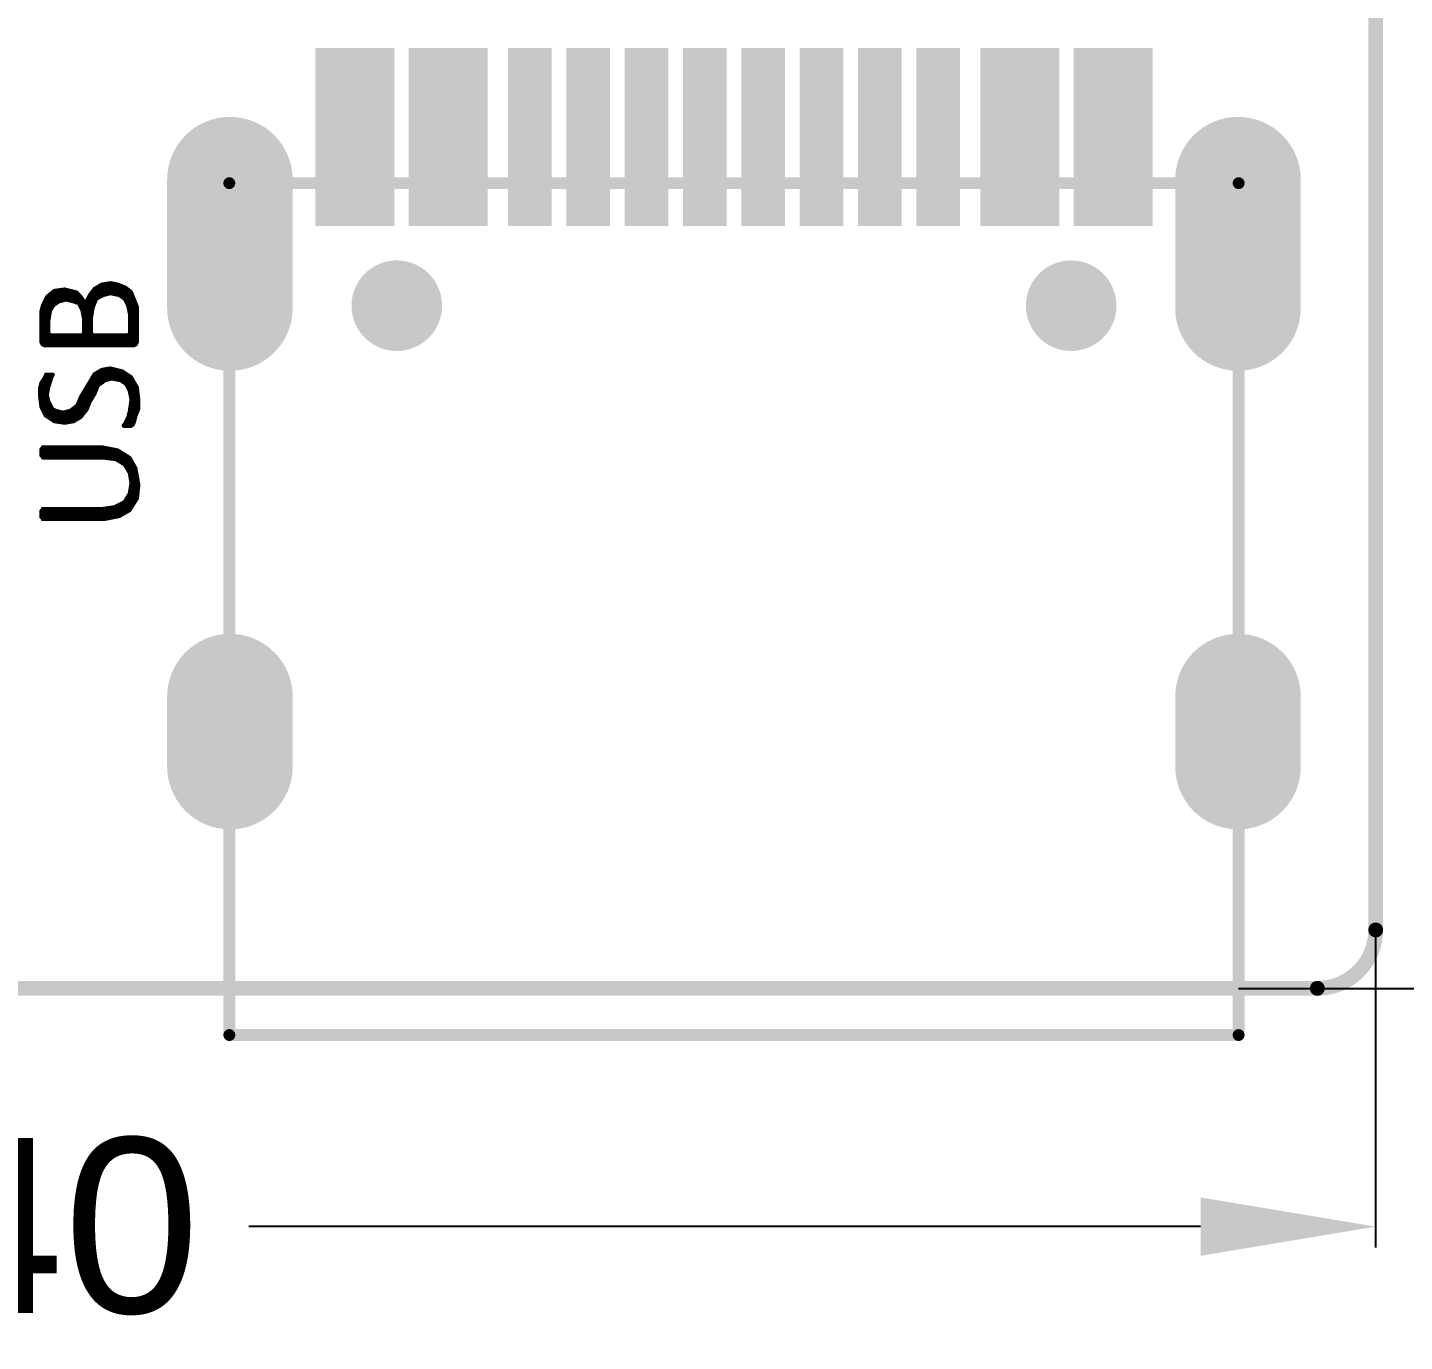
# Model space of a CAD drawing. Extents: x 18.8 to 58.3, y 22.4 to 94.7.
# Drawn here: x 39.25 to 51.05, y 22.37 to 33.63 of the extents above; entities that cross this region are included whole.
import ezdxf

# ---------------------------------------------------------------- set-up
doc = ezdxf.new("R2010")
doc.units = 0
doc.header["$MEASUREMENT"] = 0
doc.layers.get('0').update_dxf_attribs({"linetype": 'CONTINUOUS'})
doc.layers.get('Defpoints').update_dxf_attribs({"linetype": 'CONTINUOUS'})
doc.layers.add('SILKTOP_PHO', color=251, linetype='CONTINUOUS')
doc.layers.add('SOLDERTOP_PHO', color=7, linetype='CONTINUOUS')
doc.styles.get("Standard").update_dxf_attribs({"font": 'arial.ttf'})
doc.dimstyles.get("Standard").update_dxf_attribs({"dimtxt": 1.5, "dimasz": 1.5, "dimexe": 0.18, "dimexo": 0, "dimgap": 0.5, "dimtad": 0, "dimtih": 1, "dimtoh": 1, "dimzin": 0, "dimdsep": 46, "dimtxsty": 'Standard', "dimcen": 0.09, "dimadec": 0, "dimazin": 0, "dimtfac": 1, "dimtofl": 0, "dimtmove": 2, "dimatfit": 3, "dimfxl": 1, "dimtolj": 1, "dimtzin": 0, "dimarcsym": 0})

# ---------------------------------------------------------------- blocks, each defined once
blk = doc.blocks.new('ROUND_1')
at = {"const_width": 0.0127}
blk.add_lwpolyline([(-0.00635, 0, 1), (0.00635, 0, 1)], format="xyb", close=True, dxfattribs=at)
blk = doc.blocks.new('ROUND_32')
at = {"const_width": 0.0635}
blk.add_lwpolyline([(-0.03175, 0, 1), (0.03175, 0, 1)], format="xyb", close=True, dxfattribs=at)
blk = doc.blocks.new('ROUND_33')
at = {"const_width": 0.0508}
blk.add_lwpolyline([(-0.0254, 0, 1), (0.0254, 0, 1)], format="xyb", close=True, dxfattribs=at)
blk = doc.blocks.new('RECTANGLE_262')
blk.add_solid([(0.188086, 0.763142), (0.188086, -0.763142), (-0.188086, 0.763142), (-0.188086, -0.763142)])
blk = doc.blocks.new('OBLONG_263')
at = {"const_width": 1.076196}
blk.add_lwpolyline([(0, 0.299974), (0, -0.299974)], dxfattribs=at)
at = {"const_width": 0.538098}
for points in [[(-0.269048, 0.299974, 1), (0.269048, 0.299974, 1)], [(-0.269048, -0.299974, 1), (0.269048, -0.299974, 1)]]:
    blk.add_lwpolyline(points, format="xyb", close=True, dxfattribs=at)
blk = doc.blocks.new('OBLONG_264')
at = {"const_width": 1.076196}
blk.add_lwpolyline([(0, 0.550038), (0, -0.550038)], dxfattribs=at)
at = {"const_width": 0.538098}
for points in [[(-0.269048, 0.550038, 1), (0.269048, 0.550038, 1)], [(-0.269048, -0.550038, 1), (0.269048, -0.550038, 1)]]:
    blk.add_lwpolyline(points, format="xyb", close=True, dxfattribs=at)
blk = doc.blocks.new('ROUND_265')
at = {"const_width": 0.388112}
blk.add_lwpolyline([(-0.194056, 0, 1), (0.194056, 0, 1)], format="xyb", close=True, dxfattribs=at)
blk = doc.blocks.new('*D68')
at = {"color": 0, "linetype": 'Continuous', "lineweight": -2}
for p, q in [((25.401, 25.868), (25.401, 23.178)), ((50.799, 25.868), (50.799, 23.178)), ((26.901, 23.358), (35.059, 23.358)), ((49.299, 23.358), (41.141, 23.358))]:
    blk.add_line(p, q, dxfattribs=at)
at = {"color": 0, "linetype": 'Continuous'}
for points in [[(26.901, 23.608), (26.901, 23.108), (25.401, 23.358)], [(49.299, 23.608), (49.299, 23.108), (50.799, 23.358)]]:
    blk.add_solid(points, dxfattribs=at)
at = {"layer": 'Defpoints', "color": 0, "linetype": 'Continuous'}
for p in [(25.401, 25.868), (50.799, 25.868), (50.799, 23.358)]:
    blk.add_point(p, dxfattribs=at)
at = {"color": 0, "linetype": 'Continuous', "insert": (38.1, 23.358), "char_height": 1.5, "attachment_point": 5}
blk.add_mtext('\\A1;25.40', dxfattribs=at)
blk = doc.blocks.new('*D69')
at = {"color": 0, "linetype": 'Continuous', "lineweight": -2}
for p, q in [((49.549, 39.325), (54.589, 39.325)), ((54.409, 37.825), (54.409, 33.629)), ((54.409, 26.9), (54.409, 31.096)), ((49.625, 25.4), (54.589, 25.4))]:
    blk.add_line(p, q, dxfattribs=at)
at = {"color": 0, "linetype": 'Continuous'}
for points in [[(54.159, 37.825), (54.659, 37.825), (54.409, 39.325)], [(54.159, 26.9), (54.659, 26.9), (54.409, 25.4)]]:
    blk.add_solid(points, dxfattribs=at)
at = {"layer": 'Defpoints', "color": 0, "linetype": 'Continuous'}
for p in [(49.549, 39.325), (49.625, 25.4), (54.409, 25.4)]:
    blk.add_point(p, dxfattribs=at)
at = {"color": 0, "linetype": 'Continuous', "insert": (54.409, 32.363), "char_height": 1.5, "attachment_point": 5}
blk.add_mtext('\\A1;13.925', dxfattribs=at)

msp = doc.modelspace()

# ---------------------------------------------------------------- linework, layer by layer
at = {"layer": 'SILKTOP_PHO'}
for points, const_width in [([(50.8, 25.900126), (50.8, 78.49997)], 0.127), ([(49.624996, 32.29991), (40.975026, 32.29991)], 0.1016), ([(40.975026, 32.29991), (40.975026, 24.99995)], 0.1016), ([(49.624996, 24.99995), (49.624996, 32.29991)], 0.1016), ([(39.474394, 31.380938), (39.411656, 31.3309)], 0.0254), ([(39.4716, 31.250382), (39.4716, 31.378652)], 0.0254), ([(39.563294, 31.393638), (39.474394, 31.380938)], 0.0254), ([(39.497, 31.268924), (39.497, 31.38424)], 0.0254), ([(39.5224, 31.284164), (39.5224, 31.387796)], 0.0254), ([(39.5478, 31.290514), (39.5478, 31.391352)], 0.0254), ([(39.665656, 31.367984), (39.563294, 31.393638)], 0.0254), ([(39.5732, 31.296864), (39.5732, 31.391098)], 0.0254), ([(39.5986, 31.292546), (39.5986, 31.384748)], 0.0254), ([(39.624, 31.286196), (39.624, 31.378398)], 0.0254), ([(39.816278, 31.39694), (39.777924, 31.345886)], 0.0254), ([(39.8018, 31.192216), (39.8018, 31.37789)], 0.0254), ([(39.879778, 31.43504), (39.816278, 31.39694)], 0.0254), ([(39.8272, 31.2801), (39.8272, 31.403544)], 0.0254), ([(39.8526, 31.314898), (39.8526, 31.418784)], 0.0254), ([(39.878, 31.327598), (39.878, 31.434024)], 0.0254), ([(39.956232, 31.44774), (39.879778, 31.43504)], 0.0254), ([(39.9034, 31.338774), (39.9034, 31.439104)], 0.0254), ([(39.9288, 31.345124), (39.9288, 31.443168)], 0.0254), ([(39.9542, 31.351474), (39.9542, 31.447486)], 0.0254), ([(40.020494, 31.43504), (39.956232, 31.44774)], 0.0254), ([(39.9796, 31.347156), (39.9796, 31.443168)], 0.0254), ([(40.005, 31.342076), (40.005, 31.438088)], 0.0254), ([(40.085518, 31.408878), (40.020494, 31.43504)], 0.0254), ([(40.0304, 31.336488), (40.0304, 31.430976)], 0.0254), ([(40.0558, 31.31947), (40.0558, 31.420816)], 0.0254), ([(40.0812, 31.293816), (40.0812, 31.410656)], 0.0254), ([(40.135302, 31.37154), (40.085518, 31.408878)], 0.0254), ([(40.1066, 31.234634), (40.1066, 31.39313)], 0.0254), ([(39.411656, 31.3309), (39.373048, 31.25343)], 0.0254), ([(39.3954, 30.904942), (39.3954, 31.298134)], 0.0254), ([(39.4208, 30.904942), (39.4208, 31.338012)], 0.0254), ([(39.4462, 31.212282), (39.4462, 31.358332)], 0.0254), ([(39.475664, 31.2547), (39.516304, 31.281878)], 0.0254), ([(39.516304, 31.281878), (39.520368, 31.283656)], 0.0254), ([(39.520368, 31.283656), (39.57447, 31.297118)], 0.0254), ([(39.57447, 31.297118), (39.580566, 31.297118)], 0.0254), ([(39.580566, 31.297118), (39.634668, 31.283656)], 0.0254), ([(39.634668, 31.283656), (39.635684, 31.283402)], 0.0254), ([(39.635684, 31.283402), (39.676324, 31.269686)], 0.0254), ([(39.6494, 31.27883), (39.6494, 31.372048)], 0.0254), ([(39.702994, 31.3309), (39.665656, 31.367984)], 0.0254), ([(39.6748, 31.270194), (39.6748, 31.359094)], 0.0254), ([(39.676324, 31.269686), (39.68369, 31.263336)], 0.0254), ([(39.68369, 31.263336), (39.710614, 31.209234)], 0.0254), ([(39.7002, 31.230316), (39.7002, 31.333694)], 0.0254), ([(39.72941, 31.291276), (39.702994, 31.3309)], 0.0254), ([(39.7256, 30.904942), (39.7256, 31.296864)], 0.0254), ([(39.751254, 31.2928), (39.72941, 31.291276)], 0.0254), ([(39.751, 30.904942), (39.751, 31.292292)], 0.0254), ([(39.777924, 31.345886), (39.751254, 31.2928)], 0.0254), ([(39.7764, 30.904942), (39.7764, 31.343092)], 0.0254), ([(39.809166, 31.235396), (39.836344, 31.30296)], 0.0254), ([(39.836344, 31.30296), (39.84244, 31.309818)], 0.0254), ([(39.84244, 31.309818), (39.896542, 31.336742)], 0.0254), ([(39.896542, 31.336742), (39.899082, 31.337758)], 0.0254), ([(39.899082, 31.337758), (39.953438, 31.35122)], 0.0254), ([(39.953438, 31.35122), (39.959026, 31.351474)], 0.0254), ([(39.959026, 31.351474), (40.02659, 31.337758)], 0.0254), ([(40.02659, 31.337758), (40.031162, 31.33598)], 0.0254), ([(40.031162, 31.33598), (40.071802, 31.308802)], 0.0254), ([(40.071802, 31.308802), (40.07612, 31.303976)], 0.0254), ([(40.07612, 31.303976), (40.103044, 31.249874)], 0.0254), ([(40.132, 30.904942), (40.132, 31.37408)], 0.0254), ([(40.187372, 31.241746), (40.135302, 31.37154)], 0.0254), ([(40.1574, 30.90545), (40.1574, 31.316422)], 0.0254), ([(39.373048, 31.25343), (39.360094, 31.202122)], 0.0254), ([(39.360094, 31.202122), (39.360094, 30.93593)], 0.0254), ([(39.37, 30.916118), (39.37, 31.241492)], 0.0254), ([(39.42969, 31.124398), (39.443152, 31.205678)], 0.0254), ([(39.443152, 31.205678), (39.445184, 31.210758)], 0.0254), ([(39.445184, 31.210758), (39.472108, 31.251144)], 0.0254), ([(39.472108, 31.251144), (39.475664, 31.2547)], 0.0254), ([(39.710614, 31.209234), (39.71163, 31.206186)], 0.0254), ([(39.71163, 31.206186), (39.725346, 31.138368)], 0.0254), ([(39.794942, 31.151576), (39.808658, 31.232856)], 0.0254), ([(39.794942, 31.149544), (39.794942, 31.151576)], 0.0254), ([(39.794942, 31.014162), (39.794942, 31.149544)], 0.0254), ([(39.808658, 31.232856), (39.809166, 31.235396)], 0.0254), ([(40.103044, 31.249874), (40.104314, 31.246826)], 0.0254), ([(40.104314, 31.246826), (40.117776, 31.179008)], 0.0254), ([(40.117776, 31.179008), (40.11803, 31.176468)], 0.0254), ([(40.11803, 31.176468), (40.11803, 31.014162)], 0.0254), ([(40.1828, 30.92704), (40.1828, 31.252922)], 0.0254), ([(40.187372, 30.93593), (40.187372, 31.241746)], 0.0254), ([(39.429436, 31.122366), (39.42969, 31.124398)], 0.0254), ([(39.429436, 31.014162), (39.429436, 31.122366)], 0.0254), ([(39.725346, 31.138368), (39.7256, 31.136082)], 0.0254), ([(39.7256, 31.136082), (39.7256, 31.014162)], 0.0254), ([(39.360094, 30.93593), (39.370508, 30.915356)], 0.0254), ([(39.370508, 30.915356), (39.391082, 30.904942)], 0.0254), ([(39.442136, 31.001462), (39.429436, 31.014162)], 0.0254), ([(39.7129, 31.001462), (39.442136, 31.001462)], 0.0254), ([(39.4462, 30.904942), (39.4462, 31.001462)], 0.0254), ([(39.4716, 30.904942), (39.4716, 31.001462)], 0.0254), ([(39.497, 30.904942), (39.497, 31.001462)], 0.0254), ([(39.5224, 30.904942), (39.5224, 31.001462)], 0.0254), ([(39.5478, 30.904942), (39.5478, 31.001462)], 0.0254), ([(39.5732, 30.904942), (39.5732, 31.001462)], 0.0254), ([(39.5986, 30.904942), (39.5986, 31.001462)], 0.0254), ([(39.624, 30.904942), (39.624, 31.001462)], 0.0254), ([(39.6494, 30.904942), (39.6494, 31.001462)], 0.0254), ([(39.6748, 30.904942), (39.6748, 31.001462)], 0.0254), ([(39.7002, 30.904942), (39.7002, 31.001462)], 0.0254), ([(39.7256, 31.014162), (39.7129, 31.001462)], 0.0254), ([(39.807642, 31.001462), (39.794942, 31.014162)], 0.0254), ([(39.8018, 30.904942), (39.8018, 31.002732)], 0.0254), ([(40.10533, 31.001462), (39.807642, 31.001462)], 0.0254), ([(39.8272, 30.904942), (39.8272, 31.001462)], 0.0254), ([(39.8526, 30.904942), (39.8526, 31.001462)], 0.0254), ([(39.878, 30.904942), (39.878, 31.001462)], 0.0254), ([(39.9034, 30.904942), (39.9034, 31.001462)], 0.0254), ([(39.9288, 30.904942), (39.9288, 31.001462)], 0.0254), ([(39.9542, 30.904942), (39.9542, 31.001462)], 0.0254), ([(39.9796, 30.904942), (39.9796, 31.001462)], 0.0254), ([(40.005, 30.904942), (40.005, 31.001462)], 0.0254), ([(40.0304, 30.904942), (40.0304, 31.001462)], 0.0254), ([(40.0558, 30.904942), (40.0558, 31.001462)], 0.0254), ([(40.0812, 30.904942), (40.0812, 31.001462)], 0.0254), ([(40.11803, 31.014162), (40.10533, 31.001462)], 0.0254), ([(40.1066, 30.904942), (40.1066, 31.001462)], 0.0254), ([(40.156384, 30.904942), (40.176958, 30.915356)], 0.0254), ([(40.176958, 30.915356), (40.187372, 30.93593)], 0.0254), ([(39.391082, 30.904942), (40.156384, 30.904942)], 0.0254), ([(39.879778, 30.704282), (39.816786, 30.66669)], 0.0254), ([(39.8272, 30.502098), (39.8272, 30.672786)], 0.0254), ([(39.8526, 30.562804), (39.8526, 30.688026)], 0.0254), ([(39.878, 30.582108), (39.878, 30.703266)], 0.0254), ([(39.955978, 30.716982), (39.879778, 30.704282)], 0.0254), ([(39.9034, 30.601158), (39.9034, 30.708346)], 0.0254), ([(39.9288, 30.611064), (39.9288, 30.71241)], 0.0254), ([(39.9542, 30.617414), (39.9542, 30.716728)], 0.0254), ([(40.059356, 30.691074), (39.955978, 30.716982)], 0.0254), ([(39.9796, 30.619192), (39.9796, 30.71114)], 0.0254), ([(40.005, 30.614112), (40.005, 30.70479)], 0.0254), ([(40.0304, 30.609032), (40.0304, 30.69844)], 0.0254), ([(40.0558, 30.597856), (40.0558, 30.69209)], 0.0254), ([(40.136318, 30.639766), (40.059356, 30.691074)], 0.0254), ([(40.0812, 30.580838), (40.0812, 30.676596)], 0.0254), ([(39.359332, 30.589474), (39.346632, 30.538928)], 0.0254), ([(39.384986, 30.628082), (39.359332, 30.589474)], 0.0254), ([(39.37, 30.361382), (39.37, 30.605476)], 0.0254), ([(39.385748, 30.629606), (39.384986, 30.628082)], 0.0254), ([(39.399464, 30.65653), (39.385748, 30.629606)], 0.0254), ([(39.3954, 30.310582), (39.3954, 30.648656)], 0.0254), ([(39.400734, 30.662372), (39.399464, 30.65653)], 0.0254), ([(39.46398, 30.663134), (39.400734, 30.663134)], 0.0254), ([(39.400734, 30.663134), (39.400734, 30.662372)], 0.0254), ([(39.416228, 30.48889), (39.42969, 30.556454)], 0.0254), ([(39.4208, 30.512004), (39.4208, 30.663134)], 0.0254), ([(39.42969, 30.556454), (39.430198, 30.557978)], 0.0254), ([(39.430198, 30.557978), (39.457122, 30.639258)], 0.0254), ([(39.4462, 30.606238), (39.4462, 30.663134)], 0.0254), ([(39.457122, 30.639258), (39.457884, 30.641036)], 0.0254), ([(39.457884, 30.641036), (39.467282, 30.659832)], 0.0254), ([(39.467282, 30.659832), (39.46398, 30.663134)], 0.0254), ([(39.816786, 30.66669), (39.697152, 30.4673)], 0.0254), ([(39.751, 30.351476), (39.751, 30.556962)], 0.0254), ([(39.7764, 30.40888), (39.7764, 30.599126)], 0.0254), ([(39.8018, 30.456378), (39.8018, 30.641544)], 0.0254), ([(39.823136, 30.491938), (39.849806, 30.55874)], 0.0254), ([(39.849806, 30.55874), (39.854124, 30.564328)], 0.0254), ([(39.854124, 30.564328), (39.908226, 30.604714)], 0.0254), ([(39.908226, 30.604714), (39.912798, 30.607)], 0.0254), ([(39.912798, 30.607), (39.9669, 30.620462)], 0.0254), ([(39.9669, 30.620462), (39.972488, 30.620716)], 0.0254), ([(39.972488, 30.620716), (40.040052, 30.607)], 0.0254), ([(40.040052, 30.607), (40.044624, 30.605222)], 0.0254), ([(40.044624, 30.605222), (40.085264, 30.578044)], 0.0254), ([(40.085264, 30.578044), (40.089582, 30.573218)], 0.0254), ([(40.089582, 30.573218), (40.116506, 30.519116)], 0.0254), ([(40.1066, 30.539182), (40.1066, 30.659578)], 0.0254), ([(40.132, 30.216348), (40.132, 30.642814)], 0.0254), ([(40.187626, 30.550104), (40.136318, 30.639766)], 0.0254), ([(40.1574, 30.240224), (40.1574, 30.602936)], 0.0254), ([(40.1828, 30.322012), (40.1828, 30.558486)], 0.0254), ([(39.346632, 30.538928), (39.346632, 30.487112)], 0.0254), ([(39.346632, 30.487112), (39.35984, 30.381956)], 0.0254), ([(39.416228, 30.483302), (39.416228, 30.48889)], 0.0254), ([(39.429944, 30.4292), (39.416228, 30.483302)], 0.0254), ([(39.4208, 30.290262), (39.4208, 30.465268)], 0.0254), ([(39.697152, 30.4673), (39.670482, 30.400498)], 0.0254), ([(39.7002, 30.290516), (39.7002, 30.472126)], 0.0254), ([(39.7256, 30.319726), (39.7256, 30.514544)], 0.0254), ([(39.783004, 30.425136), (39.823136, 30.491938)], 0.0254), ([(40.116506, 30.519116), (40.117776, 30.516068)], 0.0254), ([(40.117776, 30.516068), (40.131238, 30.44825)], 0.0254), ([(40.131492, 30.443932), (40.117776, 30.34919)], 0.0254), ([(40.131238, 30.44825), (40.131492, 30.44571)], 0.0254), ([(40.131492, 30.44571), (40.131492, 30.443932)], 0.0254), ([(40.200834, 30.431486), (40.187626, 30.550104)], 0.0254), ([(39.35984, 30.381956), (39.39794, 30.305502)], 0.0254), ([(39.430706, 30.42666), (39.429944, 30.4292)], 0.0254), ([(39.457884, 30.372558), (39.430706, 30.42666)], 0.0254), ([(39.4462, 30.273498), (39.4462, 30.395672)], 0.0254), ([(39.463472, 30.366716), (39.457884, 30.372558)], 0.0254), ([(39.49065, 30.353254), (39.463472, 30.366716)], 0.0254), ([(39.4716, 30.25648), (39.4716, 30.362652)], 0.0254), ([(39.49319, 30.352238), (39.49065, 30.353254)], 0.0254), ([(39.547292, 30.338776), (39.49319, 30.352238)], 0.0254), ([(39.497, 30.251654), (39.497, 30.351222)], 0.0254), ([(39.5224, 30.248098), (39.5224, 30.344872)], 0.0254), ([(39.553388, 30.338776), (39.547292, 30.338776)], 0.0254), ([(39.5478, 30.244288), (39.5478, 30.338522)], 0.0254), ([(39.607744, 30.352238), (39.553388, 30.338776)], 0.0254), ([(39.5732, 30.24378), (39.5732, 30.343602)], 0.0254), ([(39.5986, 30.247844), (39.5986, 30.349952)], 0.0254), ([(39.612062, 30.354524), (39.607744, 30.352238)], 0.0254), ([(39.666418, 30.39491), (39.612062, 30.354524)], 0.0254), ([(39.624, 30.252162), (39.624, 30.363414)], 0.0254), ([(39.6494, 30.260036), (39.6494, 30.382464)], 0.0254), ([(39.670482, 30.400498), (39.666418, 30.39491)], 0.0254), ([(39.6748, 30.275276), (39.6748, 30.411166)], 0.0254), ([(39.704264, 30.293056), (39.755826, 30.357572)], 0.0254), ([(39.755826, 30.357572), (39.782242, 30.423358)], 0.0254), ([(39.782242, 30.423358), (39.783004, 30.425136)], 0.0254), ([(40.117522, 30.34792), (40.10406, 30.293818)], 0.0254), ([(40.117776, 30.34919), (40.117522, 30.34792)], 0.0254), ([(40.174672, 30.301692), (40.200834, 30.36697)], 0.0254), ([(40.200834, 30.36697), (40.200834, 30.431486)], 0.0254), ([(39.39794, 30.305502), (39.473886, 30.254956)], 0.0254), ([(39.473886, 30.254956), (39.563802, 30.242002)], 0.0254), ([(39.563802, 30.242002), (39.640764, 30.254956)], 0.0254), ([(39.640764, 30.254956), (39.704264, 30.293056)], 0.0254), ([(40.07358, 30.233874), (40.063928, 30.223968)], 0.0254), ([(40.063928, 30.223968), (40.063928, 30.22092)], 0.0254), ([(40.063928, 30.22092), (40.070024, 30.214824)], 0.0254), ([(40.070024, 30.214824), (40.12946, 30.214824)], 0.0254), ([(40.07612, 30.237176), (40.07358, 30.233874)], 0.0254), ([(40.103044, 30.291278), (40.07612, 30.237176)], 0.0254), ([(40.0812, 30.214824), (40.0812, 30.247336)], 0.0254), ([(40.10406, 30.293818), (40.103044, 30.291278)], 0.0254), ([(40.1066, 30.214824), (40.1066, 30.303978)], 0.0254), ([(40.12946, 30.214824), (40.150034, 30.225238)], 0.0254), ([(40.150034, 30.225238), (40.160956, 30.247336)], 0.0254), ([(40.160956, 30.247336), (40.174164, 30.299914)], 0.0254), ([(40.174164, 30.299914), (40.174672, 30.301692)], 0.0254), ([(39.37, 30.030928), (39.360094, 30.021022)], 0.0254), ([(39.360094, 30.021022), (39.360094, 29.963872)], 0.0254), ([(39.360094, 29.963872), (39.37, 29.953966)], 0.0254), ([(39.373556, 30.039818), (39.37, 30.030928)], 0.0254), ([(39.37, 29.953966), (39.37, 30.030928)], 0.0254), ([(39.887398, 30.04058), (39.373556, 30.04058)], 0.0254), ([(39.373556, 30.04058), (39.373556, 30.039818)], 0.0254), ([(39.3954, 29.944314), (39.3954, 30.04058)], 0.0254), ([(39.4208, 29.944314), (39.4208, 30.04058)], 0.0254), ([(39.4462, 29.944314), (39.4462, 30.04058)], 0.0254), ([(39.4716, 29.944314), (39.4716, 30.04058)], 0.0254), ([(39.497, 29.944314), (39.497, 30.04058)], 0.0254), ([(39.5224, 29.944314), (39.5224, 30.04058)], 0.0254), ([(39.5478, 29.944314), (39.5478, 30.04058)], 0.0254), ([(39.5732, 29.944314), (39.5732, 30.04058)], 0.0254), ([(39.5986, 29.944314), (39.5986, 30.04058)], 0.0254), ([(39.624, 29.944314), (39.624, 30.04058)], 0.0254), ([(39.6494, 29.944314), (39.6494, 30.04058)], 0.0254), ([(39.6748, 29.944314), (39.6748, 30.04058)], 0.0254), ([(39.7002, 29.944314), (39.7002, 30.04058)], 0.0254), ([(39.7256, 29.944314), (39.7256, 30.04058)], 0.0254), ([(39.751, 29.944314), (39.751, 30.04058)], 0.0254), ([(39.7764, 29.944314), (39.7764, 30.04058)], 0.0254), ([(39.8018, 29.944314), (39.8018, 30.04058)], 0.0254), ([(39.8272, 29.944314), (39.8272, 30.04058)], 0.0254), ([(39.8526, 29.944314), (39.8526, 30.04058)], 0.0254), ([(39.878, 29.944314), (39.878, 30.04058)], 0.0254), ([(40.019224, 30.014164), (39.887398, 30.04058)], 0.0254), ([(39.9034, 29.942536), (39.9034, 30.037532)], 0.0254), ([(39.9288, 29.939234), (39.9288, 30.032452)], 0.0254), ([(39.9542, 29.936186), (39.9542, 30.027372)], 0.0254), ([(39.9796, 29.932884), (39.9796, 30.022292)], 0.0254), ([(40.005, 29.928058), (40.005, 30.017212)], 0.0254), ([(40.122856, 29.949648), (40.019224, 30.014164)], 0.0254), ([(40.0304, 29.912818), (40.0304, 30.007306)], 0.0254), ([(40.0558, 29.897578), (40.0558, 29.991558)], 0.0254), ([(40.0812, 29.874464), (40.0812, 29.975556)], 0.0254), ([(39.37, 29.953966), (39.373556, 29.945076)], 0.0254), ([(39.373556, 29.945076), (39.373556, 29.944314)], 0.0254), ([(39.373556, 29.944314), (39.888668, 29.944314)], 0.0254), ([(39.888668, 29.944314), (39.890446, 29.94406)], 0.0254), ([(39.890446, 29.94406), (39.99865, 29.930598)], 0.0254), ([(39.99865, 29.930598), (40.003476, 29.92882)], 0.0254), ([(40.003476, 29.92882), (40.071294, 29.88818)], 0.0254), ([(40.071294, 29.88818), (40.075612, 29.883862)], 0.0254), ([(40.075612, 29.883862), (40.116252, 29.816298)], 0.0254), ([(40.1066, 29.8323), (40.1066, 29.959808)], 0.0254), ([(40.174418, 29.859478), (40.122856, 29.949648)], 0.0254), ([(40.132, 29.50845), (40.132, 29.933646)], 0.0254), ([(40.1574, 29.54909), (40.1574, 29.889196)], 0.0254), ([(40.20058, 29.714444), (40.174418, 29.859478)], 0.0254), ([(40.116252, 29.816298), (40.117776, 29.811726)], 0.0254), ([(40.117776, 29.811726), (40.131238, 29.7307)], 0.0254), ([(40.131238, 29.726382), (40.117776, 29.645356)], 0.0254), ([(40.131238, 29.7307), (40.131238, 29.726382)], 0.0254), ([(40.1828, 29.58973), (40.1828, 29.812996)], 0.0254), ([(40.116252, 29.640784), (40.075612, 29.57322)], 0.0254), ([(40.1066, 29.484828), (40.1066, 29.624782)], 0.0254), ([(40.117776, 29.645356), (40.116252, 29.640784)], 0.0254), ([(40.187626, 29.597604), (40.20058, 29.714444)], 0.0254), ([(39.37, 29.503116), (39.360094, 29.49321)], 0.0254), ([(39.360094, 29.49321), (39.360094, 29.43606)], 0.0254), ([(39.373556, 29.512006), (39.37, 29.503116)], 0.0254), ([(39.37, 29.426154), (39.37, 29.503116)], 0.0254), ([(39.888668, 29.512768), (39.373556, 29.512768)], 0.0254), ([(39.373556, 29.512768), (39.373556, 29.512006)], 0.0254), ([(39.3954, 29.416502), (39.3954, 29.512768)], 0.0254), ([(39.4208, 29.416502), (39.4208, 29.512768)], 0.0254), ([(39.4462, 29.416502), (39.4462, 29.512768)], 0.0254), ([(39.4716, 29.416502), (39.4716, 29.512768)], 0.0254), ([(39.497, 29.416502), (39.497, 29.512768)], 0.0254), ([(39.5224, 29.416502), (39.5224, 29.512768)], 0.0254), ([(39.5478, 29.416502), (39.5478, 29.512768)], 0.0254), ([(39.5732, 29.416502), (39.5732, 29.512768)], 0.0254), ([(39.5986, 29.416502), (39.5986, 29.512768)], 0.0254), ([(39.624, 29.416502), (39.624, 29.512768)], 0.0254), ([(39.6494, 29.416502), (39.6494, 29.512768)], 0.0254), ([(39.6748, 29.416502), (39.6748, 29.512768)], 0.0254), ([(39.7002, 29.416502), (39.7002, 29.512768)], 0.0254), ([(39.7256, 29.416502), (39.7256, 29.512768)], 0.0254), ([(39.751, 29.416502), (39.751, 29.512768)], 0.0254), ([(39.7764, 29.416502), (39.7764, 29.512768)], 0.0254), ([(39.8018, 29.416502), (39.8018, 29.512768)], 0.0254), ([(39.8272, 29.416502), (39.8272, 29.512768)], 0.0254), ([(39.8526, 29.416502), (39.8526, 29.512768)], 0.0254), ([(39.878, 29.416502), (39.878, 29.512768)], 0.0254), ([(39.890446, 29.513022), (39.888668, 29.512768)], 0.0254), ([(39.985188, 29.526484), (39.890446, 29.513022)], 0.0254), ([(39.9034, 29.41701), (39.9034, 29.5148)], 0.0254), ([(39.9288, 29.42209), (39.9288, 29.518356)], 0.0254), ([(39.9542, 29.42717), (39.9542, 29.522166)], 0.0254), ([(39.9796, 29.43225), (39.9796, 29.525722)], 0.0254), ([(39.989252, 29.527754), (39.985188, 29.526484)], 0.0254), ([(40.070278, 29.568394), (39.989252, 29.527754)], 0.0254), ([(40.005, 29.43733), (40.005, 29.535628)], 0.0254), ([(40.0304, 29.44241), (40.0304, 29.548328)], 0.0254), ([(40.033194, 29.442918), (40.123364, 29.49448)], 0.0254), ([(40.0558, 29.455872), (40.0558, 29.561028)], 0.0254), ([(40.075612, 29.57322), (40.070278, 29.568394)], 0.0254), ([(40.0812, 29.47035), (40.0812, 29.582618)], 0.0254), ([(40.123364, 29.49448), (40.187626, 29.597604)], 0.0254), ([(39.360094, 29.43606), (39.37, 29.426154)], 0.0254), ([(39.37, 29.426154), (39.373556, 29.417264)], 0.0254), ([(39.373556, 29.417264), (39.373556, 29.416502)], 0.0254), ([(39.373556, 29.416502), (39.901114, 29.416502)], 0.0254), ([(39.901114, 29.416502), (40.033194, 29.442918)], 0.0254), ([(25.900126, 25.4), (50.299874, 25.4)], 0.127), ([(40.975026, 24.99995), (49.624996, 24.99995)], 0.1016)]:
    msp.add_lwpolyline(points, dxfattribs=dict(at, const_width=const_width))
at = {"layer": 'SILKTOP_PHO', "const_width": 0.127}
msp.add_lwpolyline([(50.299874, 25.4, 0.4142136), (50.8, 25.900126)], format="xyb", dxfattribs=at)
at = {"layer": 'SOLDERTOP_PHO', "const_width": 0.127}
for points in [[(50.8, 25.900126), (50.8, 78.49997)], [(25.900126, 25.4), (50.299874, 25.4)]]:
    msp.add_lwpolyline(points, dxfattribs=at)
msp.add_lwpolyline([(50.299874, 25.4, 0.4142136), (50.8, 25.900126)], format="xyb", dxfattribs=at)

# ---------------------------------------------------------------- block references
at = {"layer": 'SILKTOP_PHO'}
for name, p in [('ROUND_33', (40.975026, 32.29991)), ('ROUND_33', (49.624996, 32.29991)), ('ROUND_1', (39.4716, 31.378652)), ('ROUND_1', (39.474394, 31.380938)), ('ROUND_1', (39.497, 31.38424)), ('ROUND_1', (39.5224, 31.387796)), ('ROUND_1', (39.5478, 31.391352)), ('ROUND_1', (39.563294, 31.393638)), ('ROUND_1', (39.5732, 31.391098)), ('ROUND_1', (39.5986, 31.384748)), ('ROUND_1', (39.624, 31.378398)), ('ROUND_1', (39.8018, 31.37789)), ('ROUND_1', (39.816278, 31.39694)), ('ROUND_1', (39.8272, 31.403544)), ('ROUND_1', (39.8526, 31.418784)), ('ROUND_1', (39.878, 31.434024)), ('ROUND_1', (39.879778, 31.43504)), ('ROUND_1', (39.9034, 31.439104)), ('ROUND_1', (39.9288, 31.443168)), ('ROUND_1', (39.9542, 31.447486)), ('ROUND_1', (39.956232, 31.44774)), ('ROUND_1', (39.9796, 31.443168)), ('ROUND_1', (40.005, 31.438088)), ('ROUND_1', (40.020494, 31.43504)), ('ROUND_1', (40.0304, 31.430976)), ('ROUND_1', (40.0558, 31.420816)), ('ROUND_1', (40.0812, 31.410656)), ('ROUND_1', (40.085518, 31.408878)), ('ROUND_1', (40.1066, 31.39313)), ('ROUND_1', (39.3954, 31.298134)), ('ROUND_1', (39.411656, 31.3309)), ('ROUND_1', (39.4208, 31.338012)), ('ROUND_1', (39.4462, 31.358332)), ('ROUND_1', (39.497, 31.268924)), ('ROUND_1', (39.516304, 31.281878)), ('ROUND_1', (39.520368, 31.283656)), ('ROUND_1', (39.5224, 31.284164)), ('ROUND_1', (39.5478, 31.290514)), ('ROUND_1', (39.5732, 31.296864)), ('ROUND_1', (39.57447, 31.297118)), ('ROUND_1', (39.580566, 31.297118)), ('ROUND_1', (39.5986, 31.292546)), ('ROUND_1', (39.624, 31.286196)), ('ROUND_1', (39.634668, 31.283656)), ('ROUND_1', (39.635684, 31.283402)), ('ROUND_1', (39.6494, 31.372048)), ('ROUND_1', (39.6494, 31.27883)), ('ROUND_1', (39.665656, 31.367984)), ('ROUND_1', (39.6748, 31.359094)), ('ROUND_1', (39.6748, 31.270194)), ('ROUND_1', (39.676324, 31.269686)), ('ROUND_1', (39.68369, 31.263336)), ('ROUND_1', (39.7002, 31.333694)), ('ROUND_1', (39.702994, 31.3309)), ('ROUND_1', (39.7256, 31.296864)), ('ROUND_1', (39.72941, 31.291276)), ('ROUND_1', (39.751, 31.292292)), ('ROUND_1', (39.751254, 31.2928)), ('ROUND_1', (39.751254, 31.2928)), ('ROUND_1', (39.7764, 31.343092)), ('ROUND_1', (39.777924, 31.345886)), ('ROUND_1', (39.8272, 31.2801)), ('ROUND_1', (39.836344, 31.30296)), ('ROUND_1', (39.84244, 31.309818)), ('ROUND_1', (39.8526, 31.314898)), ('ROUND_1', (39.878, 31.327598)), ('ROUND_1', (39.896542, 31.336742)), ('ROUND_1', (39.899082, 31.337758)), ('ROUND_1', (39.9034, 31.338774)), ('ROUND_1', (39.9288, 31.345124)), ('ROUND_1', (39.953438, 31.35122)), ('ROUND_1', (39.9542, 31.351474)), ('ROUND_1', (39.959026, 31.351474)), ('ROUND_1', (39.9796, 31.347156)), ('ROUND_1', (40.005, 31.342076)), ('ROUND_1', (40.02659, 31.337758)), ('ROUND_1', (40.0304, 31.336488)), ('ROUND_1', (40.031162, 31.33598)), ('ROUND_1', (40.0558, 31.31947)), ('ROUND_1', (40.071802, 31.308802)), ('ROUND_1', (40.07612, 31.303976)), ('ROUND_1', (40.0812, 31.293816)), ('ROUND_1', (40.132, 31.37408)), ('ROUND_1', (40.135302, 31.37154)), ('ROUND_1', (40.1574, 31.316422)), ('ROUND_1', (39.360094, 31.202122)), ('ROUND_1', (39.37, 31.241492)), ('ROUND_1', (39.373048, 31.25343)), ('ROUND_1', (39.443152, 31.205678)), ('ROUND_1', (39.445184, 31.210758)), ('ROUND_1', (39.4462, 31.212282)), ('ROUND_1', (39.4716, 31.250382)), ('ROUND_1', (39.472108, 31.251144)), ('ROUND_1', (39.475664, 31.2547)), ('ROUND_1', (39.7002, 31.230316)), ('ROUND_1', (39.710614, 31.209234)), ('ROUND_1', (39.71163, 31.206186)), ('ROUND_1', (39.794942, 31.151576)), ('ROUND_1', (39.794942, 31.149544)), ('ROUND_1', (39.8018, 31.192216)), ('ROUND_1', (39.808658, 31.232856)), ('ROUND_1', (39.809166, 31.235396)), ('ROUND_1', (40.103044, 31.249874)), ('ROUND_1', (40.104314, 31.246826)), ('ROUND_1', (40.1066, 31.234634)), ('ROUND_1', (40.117776, 31.179008)), ('ROUND_1', (40.11803, 31.176468)), ('ROUND_1', (40.11803, 31.176468)), ('ROUND_1', (40.1828, 31.252922)), ('ROUND_1', (40.187372, 31.241746)), ('ROUND_1', (40.187372, 31.241746)), ('ROUND_1', (39.429436, 31.122366)), ('ROUND_1', (39.42969, 31.124398)), ('ROUND_1', (39.725346, 31.138368)), ('ROUND_1', (39.7256, 31.136082)), ('ROUND_1', (39.7256, 31.136082)), ('ROUND_1', (39.360094, 30.93593)), ('ROUND_1', (39.37, 30.916118)), ('ROUND_1', (39.370508, 30.915356)), ('ROUND_1', (39.429436, 31.014162)), ('ROUND_1', (39.442136, 31.001462)), ('ROUND_1', (39.4462, 31.001462)), ('ROUND_1', (39.4716, 31.001462)), ('ROUND_1', (39.497, 31.001462)), ('ROUND_1', (39.5224, 31.001462)), ('ROUND_1', (39.5478, 31.001462)), ('ROUND_1', (39.5732, 31.001462)), ('ROUND_1', (39.5986, 31.001462)), ('ROUND_1', (39.624, 31.001462)), ('ROUND_1', (39.6494, 31.001462)), ('ROUND_1', (39.6748, 31.001462)), ('ROUND_1', (39.7002, 31.001462)), ('ROUND_1', (39.7129, 31.001462)), ('ROUND_1', (39.7256, 31.014162)), ('ROUND_1', (39.794942, 31.014162)), ('ROUND_1', (39.8018, 31.002732)), ('ROUND_1', (39.807642, 31.001462)), ('ROUND_1', (39.8272, 31.001462)), ('ROUND_1', (39.8526, 31.001462)), ('ROUND_1', (39.878, 31.001462)), ('ROUND_1', (39.9034, 31.001462)), ('ROUND_1', (39.9288, 31.001462)), ('ROUND_1', (39.9542, 31.001462)), ('ROUND_1', (39.9796, 31.001462)), ('ROUND_1', (40.005, 31.001462)), ('ROUND_1', (40.0304, 31.001462)), ('ROUND_1', (40.0558, 31.001462)), ('ROUND_1', (40.0812, 31.001462)), ('ROUND_1', (40.10533, 31.001462)), ('ROUND_1', (40.1066, 31.001462)), ('ROUND_1', (40.11803, 31.014162)), ('ROUND_1', (40.1574, 30.90545)), ('ROUND_1', (40.176958, 30.915356)), ('ROUND_1', (40.1828, 30.92704)), ('ROUND_1', (40.187372, 30.93593)), ('ROUND_1', (39.391082, 30.904942)), ('ROUND_1', (39.391082, 30.904942)), ('ROUND_1', (39.3954, 30.904942)), ('ROUND_1', (39.4208, 30.904942)), ('ROUND_1', (39.4462, 30.904942)), ('ROUND_1', (39.4716, 30.904942)), ('ROUND_1', (39.497, 30.904942)), ('ROUND_1', (39.5224, 30.904942)), ('ROUND_1', (39.5478, 30.904942)), ('ROUND_1', (39.5732, 30.904942)), ('ROUND_1', (39.5986, 30.904942)), ('ROUND_1', (39.624, 30.904942)), ('ROUND_1', (39.6494, 30.904942)), ('ROUND_1', (39.6748, 30.904942)), ('ROUND_1', (39.7002, 30.904942)), ('ROUND_1', (39.7256, 30.904942)), ('ROUND_1', (39.751, 30.904942)), ('ROUND_1', (39.7764, 30.904942)), ('ROUND_1', (39.8018, 30.904942)), ('ROUND_1', (39.8272, 30.904942)), ('ROUND_1', (39.8526, 30.904942)), ('ROUND_1', (39.878, 30.904942)), ('ROUND_1', (39.9034, 30.904942)), ('ROUND_1', (39.9288, 30.904942)), ('ROUND_1', (39.9542, 30.904942)), ('ROUND_1', (39.9796, 30.904942)), ('ROUND_1', (40.005, 30.904942)), ('ROUND_1', (40.0304, 30.904942)), ('ROUND_1', (40.0558, 30.904942)), ('ROUND_1', (40.0812, 30.904942)), ('ROUND_1', (40.1066, 30.904942)), ('ROUND_1', (40.132, 30.904942)), ('ROUND_1', (40.156384, 30.904942)), ('ROUND_1', (40.156384, 30.904942)), ('ROUND_1', (39.8272, 30.672786)), ('ROUND_1', (39.8526, 30.688026)), ('ROUND_1', (39.878, 30.703266)), ('ROUND_1', (39.879778, 30.704282)), ('ROUND_1', (39.9034, 30.708346)), ('ROUND_1', (39.9288, 30.71241)), ('ROUND_1', (39.9542, 30.716728)), ('ROUND_1', (39.955978, 30.716982)), ('ROUND_1', (39.9796, 30.71114)), ('ROUND_1', (40.005, 30.70479)), ('ROUND_1', (40.0304, 30.69844)), ('ROUND_1', (40.0558, 30.69209)), ('ROUND_1', (40.059356, 30.691074)), ('ROUND_1', (40.0812, 30.676596)), ('ROUND_1', (39.359332, 30.589474)), ('ROUND_1', (39.37, 30.605476)), ('ROUND_1', (39.384986, 30.628082)), ('ROUND_1', (39.385748, 30.629606)), ('ROUND_1', (39.3954, 30.648656)), ('ROUND_1', (39.399464, 30.65653)), ('ROUND_1', (39.400734, 30.663134)), ('ROUND_1', (39.400734, 30.662372)), ('ROUND_1', (39.4208, 30.663134)), ('ROUND_1', (39.42969, 30.556454)), ('ROUND_1', (39.430198, 30.557978)), ('ROUND_1', (39.4462, 30.663134)), ('ROUND_1', (39.4462, 30.606238)), ('ROUND_1', (39.457122, 30.639258)), ('ROUND_1', (39.457884, 30.641036)), ('ROUND_1', (39.46398, 30.663134)), ('ROUND_1', (39.467282, 30.659832)), ('ROUND_1', (39.751, 30.556962)), ('ROUND_1', (39.7764, 30.599126)), ('ROUND_1', (39.8018, 30.641544)), ('ROUND_1', (39.816786, 30.66669)), ('ROUND_1', (39.849806, 30.55874)), ('ROUND_1', (39.8526, 30.562804)), ('ROUND_1', (39.854124, 30.564328)), ('ROUND_1', (39.878, 30.582108)), ('ROUND_1', (39.9034, 30.601158)), ('ROUND_1', (39.908226, 30.604714)), ('ROUND_1', (39.912798, 30.607)), ('ROUND_1', (39.9288, 30.611064)), ('ROUND_1', (39.9542, 30.617414)), ('ROUND_1', (39.9669, 30.620462)), ('ROUND_1', (39.972488, 30.620716)), ('ROUND_1', (39.9796, 30.619192)), ('ROUND_1', (40.005, 30.614112)), ('ROUND_1', (40.0304, 30.609032)), ('ROUND_1', (40.040052, 30.607)), ('ROUND_1', (40.044624, 30.605222)), ('ROUND_1', (40.0558, 30.597856)), ('ROUND_1', (40.0812, 30.580838)), ('ROUND_1', (40.085264, 30.578044)), ('ROUND_1', (40.089582, 30.573218)), ('ROUND_1', (40.1066, 30.659578)), ('ROUND_1', (40.132, 30.642814)), ('ROUND_1', (40.136318, 30.639766)), ('ROUND_1', (40.1574, 30.602936)), ('ROUND_1', (40.1828, 30.558486)), ('ROUND_1', (39.346632, 30.538928)), ('ROUND_1', (39.346632, 30.487112)), ('ROUND_1', (39.416228, 30.48889)), ('ROUND_1', (39.416228, 30.483302)), ('ROUND_1', (39.4208, 30.512004)), ('ROUND_1', (39.4208, 30.465268)), ('ROUND_1', (39.697152, 30.4673)), ('ROUND_1', (39.7002, 30.472126)), ('ROUND_1', (39.7256, 30.514544)), ('ROUND_1', (39.8018, 30.456378)), ('ROUND_1', (39.823136, 30.491938)), ('ROUND_1', (39.8272, 30.502098)), ('ROUND_1', (40.1066, 30.539182)), ('ROUND_1', (40.116506, 30.519116)), ('ROUND_1', (40.117776, 30.516068)), ('ROUND_1', (40.117776, 30.516068)), ('ROUND_1', (40.131238, 30.44825)), ('ROUND_1', (40.131492, 30.44571)), ('ROUND_1', (40.131492, 30.443932)), ('ROUND_1', (40.187626, 30.550104)), ('ROUND_1', (39.35984, 30.381956)), ('ROUND_1', (39.37, 30.361382)), ('ROUND_1', (39.429944, 30.4292)), ('ROUND_1', (39.430706, 30.42666)), ('ROUND_1', (39.4462, 30.395672)), ('ROUND_1', (39.457884, 30.372558)), ('ROUND_1', (39.463472, 30.366716)), ('ROUND_1', (39.4716, 30.362652)), ('ROUND_1', (39.49065, 30.353254)), ('ROUND_1', (39.49319, 30.352238)), ('ROUND_1', (39.497, 30.351222)), ('ROUND_1', (39.5224, 30.344872)), ('ROUND_1', (39.547292, 30.338776)), ('ROUND_1', (39.5478, 30.338522)), ('ROUND_1', (39.553388, 30.338776)), ('ROUND_1', (39.5732, 30.343602)), ('ROUND_1', (39.5986, 30.349952)), ('ROUND_1', (39.607744, 30.352238)), ('ROUND_1', (39.612062, 30.354524)), ('ROUND_1', (39.624, 30.363414)), ('ROUND_1', (39.6494, 30.382464)), ('ROUND_1', (39.666418, 30.39491)), ('ROUND_1', (39.670482, 30.400498)), ('ROUND_1', (39.6748, 30.411166)), ('ROUND_1', (39.7256, 30.319726)), ('ROUND_1', (39.751, 30.351476)), ('ROUND_1', (39.755826, 30.357572)), ('ROUND_1', (39.7764, 30.40888)), ('ROUND_1', (39.782242, 30.423358)), ('ROUND_1', (39.783004, 30.425136)), ('ROUND_1', (40.117522, 30.34792)), ('ROUND_1', (40.117776, 30.34919)), ('ROUND_1', (40.1828, 30.322012)), ('ROUND_1', (40.200834, 30.431486)), ('ROUND_1', (40.200834, 30.431486)), ('ROUND_1', (40.200834, 30.36697)), ('ROUND_1', (39.3954, 30.310582)), ('ROUND_1', (39.39794, 30.305502)), ('ROUND_1', (39.4208, 30.290262)), ('ROUND_1', (39.4462, 30.273498)), ('ROUND_1', (39.4716, 30.25648)), ('ROUND_1', (39.473886, 30.254956)), ('ROUND_1', (39.497, 30.251654)), ('ROUND_1', (39.5224, 30.248098)), ('ROUND_1', (39.5478, 30.244288)), ('ROUND_1', (39.563802, 30.242002)), ('ROUND_1', (39.5732, 30.24378)), ('ROUND_1', (39.5986, 30.247844)), ('ROUND_1', (39.624, 30.252162)), ('ROUND_1', (39.640764, 30.254956)), ('ROUND_1', (39.6494, 30.260036)), ('ROUND_1', (39.6748, 30.275276)), ('ROUND_1', (39.7002, 30.290516)), ('ROUND_1', (39.704264, 30.293056)), ('ROUND_1', (40.063928, 30.223968)), ('ROUND_1', (40.063928, 30.22092)), ('ROUND_1', (40.070024, 30.214824)), ('ROUND_1', (40.07358, 30.233874)), ('ROUND_1', (40.07612, 30.237176)), ('ROUND_1', (40.0812, 30.247336)), ('ROUND_1', (40.0812, 30.214824)), ('ROUND_1', (40.103044, 30.291278)), ('ROUND_1', (40.10406, 30.293818)), ('ROUND_1', (40.1066, 30.303978)), ('ROUND_1', (40.1066, 30.214824)), ('ROUND_1', (40.12946, 30.214824)), ('ROUND_1', (40.132, 30.216348)), ('ROUND_1', (40.150034, 30.225238)), ('ROUND_1', (40.1574, 30.240224)), ('ROUND_1', (40.160956, 30.247336)), ('ROUND_1', (40.174164, 30.299914)), ('ROUND_1', (40.174672, 30.301692)), ('ROUND_1', (39.360094, 30.021022)), ('ROUND_1', (39.360094, 29.963872)), ('ROUND_1', (39.37, 30.030928)), ('ROUND_1', (39.37, 30.030928)), ('ROUND_1', (39.373556, 30.04058)), ('ROUND_1', (39.373556, 30.039818)), ('ROUND_1', (39.3954, 30.04058)), ('ROUND_1', (39.4208, 30.04058)), ('ROUND_1', (39.4462, 30.04058)), ('ROUND_1', (39.4716, 30.04058)), ('ROUND_1', (39.497, 30.04058)), ('ROUND_1', (39.5224, 30.04058)), ('ROUND_1', (39.5478, 30.04058)), ('ROUND_1', (39.5732, 30.04058)), ('ROUND_1', (39.5986, 30.04058)), ('ROUND_1', (39.624, 30.04058)), ('ROUND_1', (39.6494, 30.04058)), ('ROUND_1', (39.6748, 30.04058)), ('ROUND_1', (39.7002, 30.04058)), ('ROUND_1', (39.7256, 30.04058)), ('ROUND_1', (39.751, 30.04058)), ('ROUND_1', (39.7764, 30.04058)), ('ROUND_1', (39.8018, 30.04058)), ('ROUND_1', (39.8272, 30.04058)), ('ROUND_1', (39.8526, 30.04058)), ('ROUND_1', (39.878, 30.04058)), ('ROUND_1', (39.887398, 30.04058)), ('ROUND_1', (39.9034, 30.037532)), ('ROUND_1', (39.9288, 30.032452)), ('ROUND_1', (39.9542, 30.027372)), ('ROUND_1', (39.9796, 30.022292)), ('ROUND_1', (40.005, 30.017212)), ('ROUND_1', (40.019224, 30.014164)), ('ROUND_1', (40.0304, 30.007306)), ('ROUND_1', (40.0558, 29.991558)), ('ROUND_1', (40.0812, 29.975556)), ('ROUND_1', (39.37, 29.953966)), ('ROUND_1', (39.37, 29.953966)), ('ROUND_1', (39.373556, 29.945076)), ('ROUND_1', (39.373556, 29.944314)), ('ROUND_1', (39.3954, 29.944314)), ('ROUND_1', (39.4208, 29.944314)), ('ROUND_1', (39.4462, 29.944314)), ('ROUND_1', (39.4716, 29.944314)), ('ROUND_1', (39.497, 29.944314)), ('ROUND_1', (39.5224, 29.944314)), ('ROUND_1', (39.5478, 29.944314)), ('ROUND_1', (39.5732, 29.944314)), ('ROUND_1', (39.5986, 29.944314)), ('ROUND_1', (39.624, 29.944314)), ('ROUND_1', (39.6494, 29.944314)), ('ROUND_1', (39.6748, 29.944314)), ('ROUND_1', (39.7002, 29.944314)), ('ROUND_1', (39.7256, 29.944314)), ('ROUND_1', (39.751, 29.944314)), ('ROUND_1', (39.7764, 29.944314)), ('ROUND_1', (39.8018, 29.944314)), ('ROUND_1', (39.8272, 29.944314)), ('ROUND_1', (39.8526, 29.944314)), ('ROUND_1', (39.878, 29.944314)), ('ROUND_1', (39.888668, 29.944314)), ('ROUND_1', (39.890446, 29.94406)), ('ROUND_1', (39.9034, 29.942536)), ('ROUND_1', (39.9288, 29.939234)), ('ROUND_1', (39.9542, 29.936186)), ('ROUND_1', (39.9796, 29.932884)), ('ROUND_1', (39.99865, 29.930598)), ('ROUND_1', (40.003476, 29.92882)), ('ROUND_1', (40.005, 29.928058)), ('ROUND_1', (40.0304, 29.912818)), ('ROUND_1', (40.0558, 29.897578)), ('ROUND_1', (40.071294, 29.88818)), ('ROUND_1', (40.075612, 29.883862)), ('ROUND_1', (40.0812, 29.874464)), ('ROUND_1', (40.1066, 29.959808)), ('ROUND_1', (40.122856, 29.949648)), ('ROUND_1', (40.132, 29.933646)), ('ROUND_1', (40.1574, 29.889196)), ('ROUND_1', (40.174418, 29.859478)), ('ROUND_1', (40.1066, 29.8323)), ('ROUND_1', (40.116252, 29.816298)), ('ROUND_1', (40.117776, 29.811726)), ('ROUND_1', (40.131238, 29.7307)), ('ROUND_1', (40.131238, 29.726382)), ('ROUND_1', (40.1828, 29.812996)), ('ROUND_1', (40.1066, 29.624782)), ('ROUND_1', (40.116252, 29.640784)), ('ROUND_1', (40.117776, 29.645356)), ('ROUND_1', (40.20058, 29.714444)), ('ROUND_1', (40.20058, 29.714444)), ('ROUND_1', (39.360094, 29.49321)), ('ROUND_1', (39.37, 29.503116)), ('ROUND_1', (39.37, 29.503116)), ('ROUND_1', (39.373556, 29.512768)), ('ROUND_1', (39.373556, 29.512006)), ('ROUND_1', (39.3954, 29.512768)), ('ROUND_1', (39.4208, 29.512768)), ('ROUND_1', (39.4462, 29.512768)), ('ROUND_1', (39.4716, 29.512768)), ('ROUND_1', (39.497, 29.512768)), ('ROUND_1', (39.5224, 29.512768)), ('ROUND_1', (39.5478, 29.512768)), ('ROUND_1', (39.5732, 29.512768)), ('ROUND_1', (39.5986, 29.512768)), ('ROUND_1', (39.624, 29.512768)), ('ROUND_1', (39.6494, 29.512768)), ('ROUND_1', (39.6748, 29.512768)), ('ROUND_1', (39.7002, 29.512768)), ('ROUND_1', (39.7256, 29.512768)), ('ROUND_1', (39.751, 29.512768)), ('ROUND_1', (39.7764, 29.512768)), ('ROUND_1', (39.8018, 29.512768)), ('ROUND_1', (39.8272, 29.512768)), ('ROUND_1', (39.8526, 29.512768)), ('ROUND_1', (39.878, 29.512768)), ('ROUND_1', (39.888668, 29.512768)), ('ROUND_1', (39.890446, 29.513022)), ('ROUND_1', (39.9034, 29.5148)), ('ROUND_1', (39.9288, 29.518356)), ('ROUND_1', (39.9542, 29.522166)), ('ROUND_1', (39.9796, 29.525722)), ('ROUND_1', (39.985188, 29.526484)), ('ROUND_1', (39.989252, 29.527754)), ('ROUND_1', (40.005, 29.535628)), ('ROUND_1', (40.0304, 29.548328)), ('ROUND_1', (40.0558, 29.561028)), ('ROUND_1', (40.070278, 29.568394)), ('ROUND_1', (40.075612, 29.57322)), ('ROUND_1', (40.0812, 29.582618)), ('ROUND_1', (40.123364, 29.49448)), ('ROUND_1', (40.132, 29.50845)), ('ROUND_1', (40.1574, 29.54909)), ('ROUND_1', (40.1828, 29.58973)), ('ROUND_1', (40.187626, 29.597604)), ('ROUND_1', (39.360094, 29.43606)), ('ROUND_1', (39.37, 29.426154)), ('ROUND_1', (39.37, 29.426154)), ('ROUND_1', (39.373556, 29.417264)), ('ROUND_1', (39.373556, 29.416502)), ('ROUND_1', (39.3954, 29.416502)), ('ROUND_1', (39.4208, 29.416502)), ('ROUND_1', (39.4462, 29.416502)), ('ROUND_1', (39.4716, 29.416502)), ('ROUND_1', (39.497, 29.416502)), ('ROUND_1', (39.5224, 29.416502)), ('ROUND_1', (39.5478, 29.416502)), ('ROUND_1', (39.5732, 29.416502)), ('ROUND_1', (39.5986, 29.416502)), ('ROUND_1', (39.624, 29.416502)), ('ROUND_1', (39.6494, 29.416502)), ('ROUND_1', (39.6748, 29.416502)), ('ROUND_1', (39.7002, 29.416502)), ('ROUND_1', (39.7256, 29.416502)), ('ROUND_1', (39.751, 29.416502)), ('ROUND_1', (39.7764, 29.416502)), ('ROUND_1', (39.8018, 29.416502)), ('ROUND_1', (39.8272, 29.416502)), ('ROUND_1', (39.8526, 29.416502)), ('ROUND_1', (39.878, 29.416502)), ('ROUND_1', (39.901114, 29.416502)), ('ROUND_1', (39.9034, 29.41701)), ('ROUND_1', (39.9288, 29.42209)), ('ROUND_1', (39.9542, 29.42717)), ('ROUND_1', (39.9796, 29.43225)), ('ROUND_1', (40.005, 29.43733)), ('ROUND_1', (40.0304, 29.44241)), ('ROUND_1', (40.033194, 29.442918)), ('ROUND_1', (40.0558, 29.455872)), ('ROUND_1', (40.0812, 29.47035)), ('ROUND_1', (40.1066, 29.484828)), ('ROUND_32', (50.8, 25.900126)), ('ROUND_32', (50.8, 25.900126)), ('ROUND_32', (50.299874, 25.4)), ('ROUND_32', (50.299874, 25.4)), ('ROUND_33', (40.975026, 24.99995)), ('ROUND_33', (40.975026, 24.99995)), ('ROUND_33', (49.624996, 24.99995))]:
    msp.add_blockref(name, p, dxfattribs=at)
at = {"layer": 'SOLDERTOP_PHO'}
for name, p in [('RECTANGLE_262', (41.900094, 32.69488)), ('RECTANGLE_262', (42.200068, 32.69488)), ('RECTANGLE_262', (42.69994, 32.69488)), ('RECTANGLE_262', (42.999914, 32.69488)), ('RECTANGLE_262', (43.550078, 32.69488)), ('RECTANGLE_262', (44.04995, 32.69488)), ('RECTANGLE_262', (44.550076, 32.69488)), ('RECTANGLE_262', (45.049948, 32.69488)), ('RECTANGLE_262', (45.550074, 32.69488)), ('RECTANGLE_262', (46.049946, 32.69488)), ('RECTANGLE_262', (46.550072, 32.69488)), ('RECTANGLE_262', (47.049944, 32.69488)), ('RECTANGLE_262', (47.600108, 32.69488)), ('RECTANGLE_262', (47.900082, 32.69488)), ('RECTANGLE_262', (48.399954, 32.69488)), ('RECTANGLE_262', (48.699928, 32.69488)), ('OBLONG_264', (40.980106, 31.779972)), ('OBLONG_264', (49.619916, 31.779972)), ('ROUND_265', (42.410126, 31.249874)), ('ROUND_265', (48.189896, 31.249874)), ('OBLONG_263', (40.980106, 27.599894)), ('OBLONG_263', (49.619916, 27.599894)), ('ROUND_32', (50.8, 25.900126)), ('ROUND_32', (50.8, 25.900126)), ('ROUND_32', (50.299874, 25.4)), ('ROUND_32', (50.299874, 25.4))]:
    msp.add_blockref(name, p, dxfattribs=at)

# ---------------------------------------------------------------- dimensions: what is measured, and where the dimension line sits
at = {"linetype": 'Continuous'}
dim = msp.add_linear_dim(base=(54.409399, 25.4), p1=(49.54905, 39.325042), p2=(49.624996, 25.4), angle=90, dimstyle='Standard', override={"dimdec": 3}, dxfattribs=at)
dim.commit()
dim.dimension.update_dxf_attribs({"geometry": '*D69', "text_midpoint": (54.409399, 32.362521)})
dim = msp.add_linear_dim(base=(50.798992, 23.358272), p1=(25.401008, 25.868392), p2=(50.798992, 25.868392), dimstyle='Standard', dxfattribs=at)
dim.commit()
dim.dimension.update_dxf_attribs({"geometry": '*D68', "text_midpoint": (38.1, 23.358272)})

doc.saveas('drawing.dxf')
